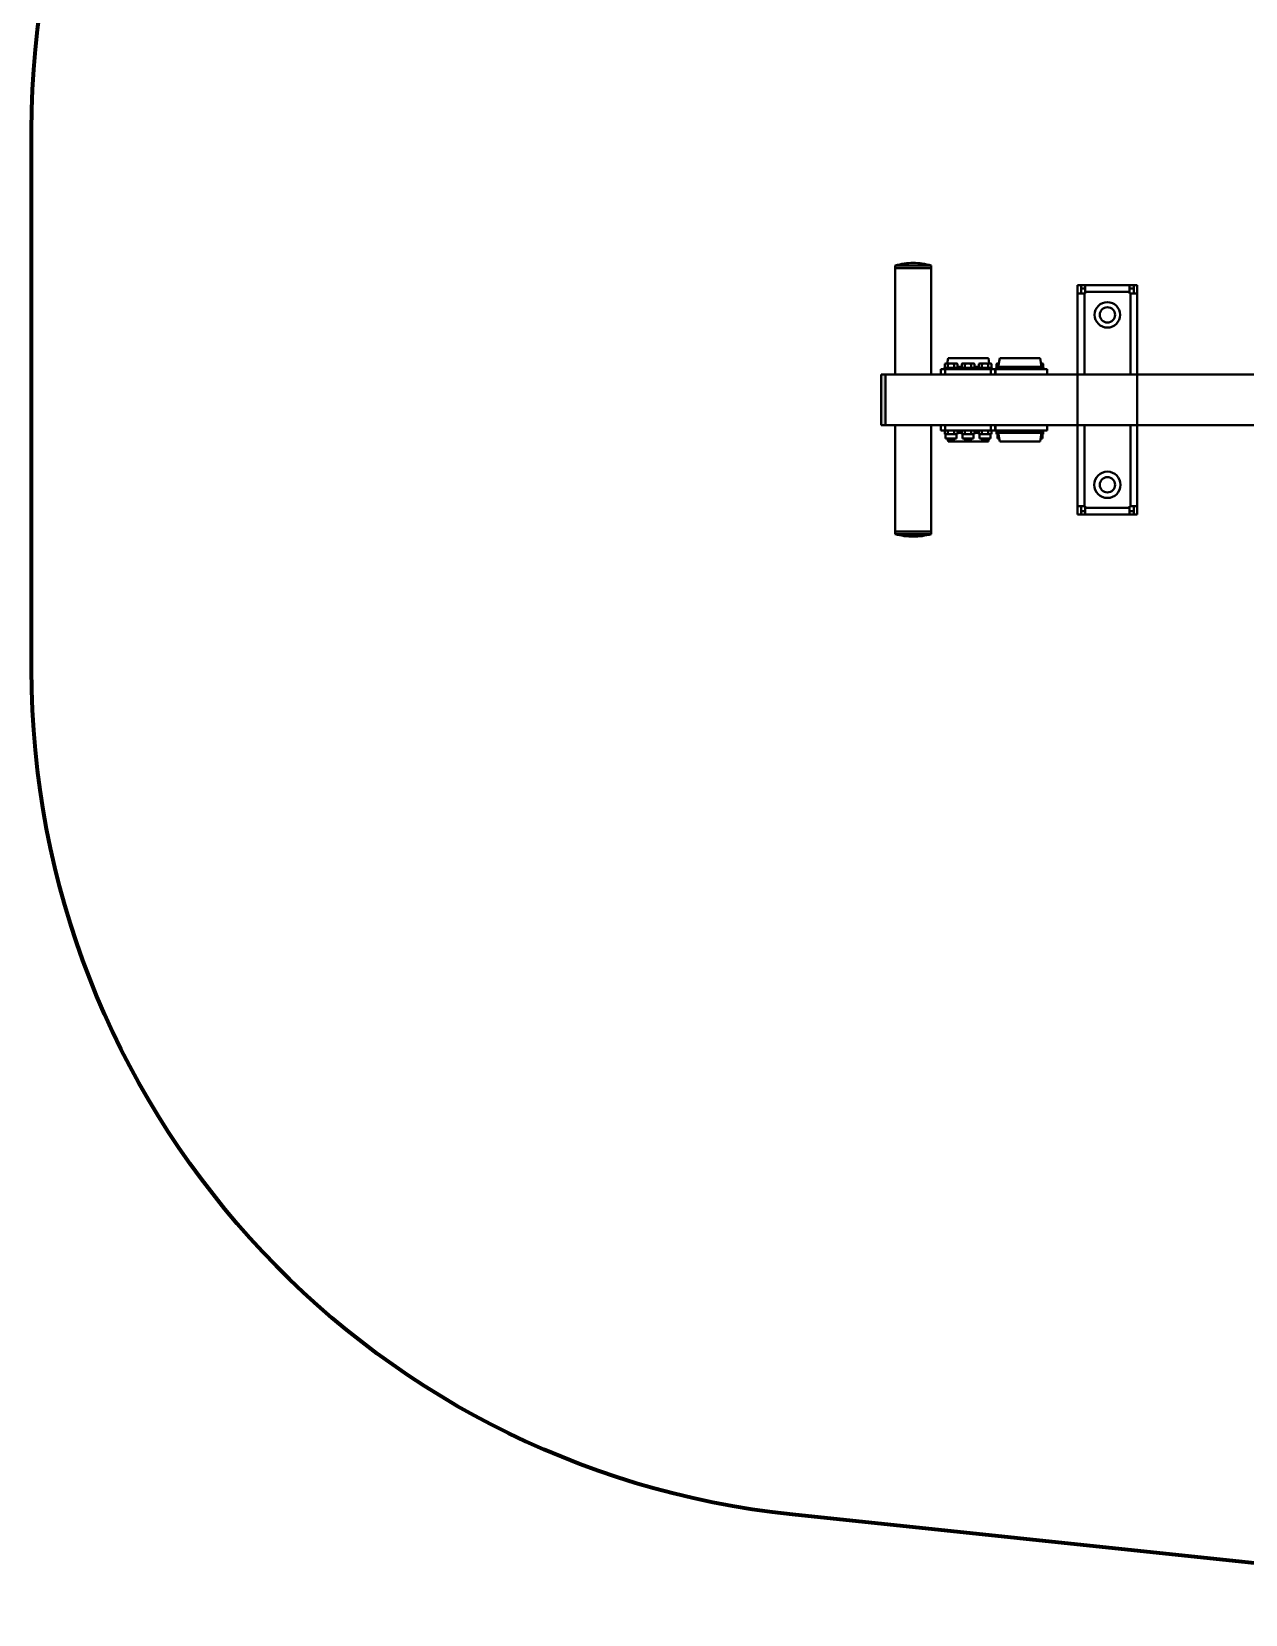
# Model space of a CAD drawing. Header units: millimetres. Extents: x 12256 to 15321, y 1839 to 5345.
# Drawn here: x 12256 to 13685, y 1839 to 3702 of the extents above; entities that cross this region are included whole.
import ezdxf

# ---------------------------------------------------------------- set-up
doc = ezdxf.new("R2010")
doc.units = ezdxf.units.MM
doc.layers.add('DiKom', color=7, linetype='Continuous')

msp = doc.modelspace()

# ---------------------------------------------------------------- hatches: boundary and pattern name
at = {"layer": 'DiKom', "linetype": 'Continuous', "lineweight": 40}
h = msp.add_hatch(color=7, dxfattribs=at)
h.paths.add_polyline_path([(13261.3, 3238.3), (13261.3, 3298.3), (13256.3, 3298.3), (13256.3, 3238.3)])
h.paths.add_polyline_path([(13272.8, 3423.3), (13315.1, 3423.3), (13315.1, 3426.3), (13272.8, 3426.3)])
h.paths.add_polyline_path([(13293.9, 3429.3), (13282.9, 3428.5), (13272.8, 3426.3), (13315.1, 3426.3), (13304.3, 3428.6)])
h.paths.add_polyline_path([(13315.1, 3113.3), (13272.8, 3113.3), (13272.8, 3110.3), (13315.1, 3110.3)])
h.paths.add_polyline_path([(13315.1, 3110.3), (13272.8, 3110.3), (13283.5, 3108.1), (13293.9, 3107.3), (13304.9, 3108.1)])

# ---------------------------------------------------------------- linework, layer by layer
at = {"layer": 'DiKom', "color": 7, "linetype": 'Continuous', "lineweight": 40}
for p, q in [((13272.8, 3426.3), (13272.8, 3298.3)), ((13272.8, 3426.3), (13315.1, 3426.3)), ((13315.1, 3423.3), (13272.8, 3423.3)), ((13315.1, 3426.3), (13315.1, 3298.3)), ((13487.4, 3403.3), (13557.4, 3403.3)), ((13487.4, 3403.3), (13487.4, 3298.3)), ((13487.4, 3393.3), (13496.4, 3393.3)), ((13491.4, 3403.3), (13491.4, 3393.3)), ((13496.4, 3399.3), (13491.4, 3399.3)), ((13495.4, 3393.3), (13495.4, 3298.3)), ((13496.4, 3393.3), (13496.4, 3403.3)), ((13496.4, 3395.3), (13548.4, 3395.3)), ((13548.4, 3403.3), (13548.4, 3393.3)), ((13553.4, 3399.3), (13548.4, 3399.3)), ((13548.4, 3393.3), (13557.4, 3393.3)), ((13549.4, 3393.3), (13549.4, 3298.3)), ((13553.4, 3393.3), (13553.4, 3403.3)), ((13557.4, 3403.3), (13557.4, 3298.3)), ((13334.9, 3317.3), (13333.8, 3311.2)), ((13382.3, 3317.3), (13334.9, 3317.3)), ((13382.3, 3317.3), (13383.4, 3311.2)), ((13395.7, 3317.3), (13393.9, 3307.3)), ((13443.1, 3317.3), (13395.7, 3317.3)), ((13443.1, 3317.3), (13444.9, 3307.3)), ((13256.3, 3298.3), (13256.3, 3238.3)), ((14026.3, 3298.3), (13256.3, 3298.3)), ((13261.3, 3298.3), (13261.3, 3238.3)), ((13261.3, 3238.3), (13261.3, 3298.3)), ((13451.4, 3304.3), (13326.3, 3304.3)), ((13326.3, 3304.3), (13326.3, 3298.3)), ((13330.4, 3304.3), (13330.4, 3305.9)), ((13330.4, 3305.9), (13346.4, 3305.9)), ((13330.9, 3310.5), (13332.3, 3311.2)), ((13330.9, 3305.9), (13330.9, 3310.5)), ((13330.9, 3310.5), (13330.9, 3310.5)), ((13331.3, 3304.3), (13331.3, 3298.3)), ((13344.6, 3311.2), (13332.3, 3311.2)), ((13334.7, 3305.9), (13334.7, 3310.5)), ((13342.2, 3305.9), (13342.2, 3310.5)), ((13345.9, 3310.5), (13344.6, 3311.2)), ((13345.9, 3305.9), (13345.9, 3310.5)), ((13345.9, 3310.5), (13345.9, 3310.5)), ((13350.9, 3307.3), (13345.9, 3307.3)), ((13346.4, 3304.3), (13346.4, 3305.9)), ((13350.4, 3304.3), (13350.4, 3305.9)), ((13350.4, 3305.9), (13366.4, 3305.9)), ((13350.9, 3310.5), (13352.2, 3311.2)), ((13350.9, 3305.9), (13350.9, 3310.5)), ((13350.9, 3310.5), (13350.9, 3310.5)), ((13364.5, 3311.2), (13352.2, 3311.2)), ((13354.6, 3305.9), (13354.6, 3310.5)), ((13362.1, 3305.9), (13362.1, 3310.5)), ((13365.9, 3310.5), (13364.5, 3311.2)), ((13365.9, 3305.9), (13365.9, 3310.5)), ((13365.9, 3310.5), (13365.9, 3310.5)), ((13370.9, 3307.3), (13365.9, 3307.3)), ((13366.4, 3304.3), (13366.4, 3305.9)), ((13370.4, 3304.3), (13370.4, 3305.9)), ((13370.4, 3305.9), (13386.4, 3305.9)), ((13370.9, 3310.5), (13372.3, 3311.2)), ((13370.9, 3305.9), (13370.9, 3310.5)), ((13370.9, 3310.5), (13370.9, 3310.5)), ((13384.6, 3311.2), (13372.3, 3311.2)), ((13374.7, 3305.9), (13374.7, 3310.5)), ((13382.2, 3305.9), (13382.2, 3310.5)), ((13385.9, 3310.5), (13384.6, 3311.2)), ((13385.3, 3304.3), (13385.3, 3298.3)), ((13385.9, 3305.9), (13385.9, 3310.5)), ((13385.9, 3310.5), (13385.9, 3310.5)), ((13386.4, 3304.3), (13386.4, 3305.9)), ((13390.3, 3304.3), (13390.3, 3298.3)), ((13390.6, 3304.3), (13390.6, 3298.3)), ((13391.4, 3304.3), (13391.4, 3305.9)), ((13391.4, 3305.9), (13393.9, 3305.9)), ((13391.9, 3310.5), (13393.2, 3311.2)), ((13391.9, 3305.9), (13391.9, 3310.5)), ((13394.6, 3311.2), (13393.2, 3311.2)), ((13444.9, 3307.3), (13393.9, 3307.3)), ((13393.9, 3307.3), (13393.9, 3304.3)), ((13445.6, 3311.2), (13444.2, 3311.2)), ((13444.9, 3307.3), (13444.9, 3304.3)), ((13444.9, 3305.9), (13447.4, 3305.9)), ((13446.9, 3310.5), (13445.6, 3311.2)), ((13446.9, 3305.9), (13446.9, 3310.5)), ((13447.4, 3304.3), (13447.4, 3305.9)), ((13451.4, 3298.3), (13451.4, 3304.3)), ((13487.4, 3298.3), (13487.4, 3238.3)), ((13557.4, 3298.3), (13557.4, 3238.3)), ((14026.3, 3238.3), (13256.3, 3238.3)), ((13272.8, 3110.3), (13272.8, 3238.3)), ((13315.1, 3110.3), (13315.1, 3238.3)), ((13326.3, 3232.3), (13326.3, 3238.3)), ((13326.3, 3232.3), (13451.4, 3232.3)), ((13330.9, 3232.3), (13330.9, 3227.9)), ((13345.9, 3227.9), (13330.9, 3227.9)), ((13331.3, 3232.3), (13331.3, 3238.3)), ((13331.9, 3222.8), (13331.9, 3227.9)), ((13331.9, 3222.8), (13344.9, 3222.8)), ((13334.9, 3219.3), (13334.2, 3222.8)), ((13334.4, 3222.8), (13334.4, 3222.2)), ((13334.4, 3222.2), (13335.7, 3220.9)), ((13342.4, 3222.2), (13334.4, 3222.2)), ((13334.7, 3232.3), (13334.7, 3227.9)), ((13335.7, 3220.9), (13335.7, 3222.8)), ((13341.2, 3220.9), (13341.2, 3222.8)), ((13342.4, 3222.2), (13341.2, 3220.9)), ((13342.2, 3232.3), (13342.2, 3227.9)), ((13342.4, 3222.8), (13342.4, 3222.2)), ((13344.9, 3222.8), (13344.9, 3227.9)), ((13345.9, 3232.3), (13345.9, 3227.9)), ((13345.9, 3229.3), (13350.9, 3229.3)), ((13350.9, 3232.3), (13350.9, 3227.9)), ((13365.9, 3227.9), (13350.9, 3227.9)), ((13351.9, 3222.8), (13351.9, 3227.9)), ((13351.9, 3222.8), (13364.9, 3222.8)), ((13354.4, 3222.8), (13354.4, 3222.2)), ((13354.4, 3222.2), (13355.6, 3220.9)), ((13362.4, 3222.2), (13354.4, 3222.2)), ((13354.6, 3232.3), (13354.6, 3227.9)), ((13355.6, 3220.9), (13355.6, 3222.8)), ((13361.1, 3220.9), (13361.1, 3222.8)), ((13362.4, 3222.2), (13361.1, 3220.9)), ((13362.1, 3232.3), (13362.1, 3227.9)), ((13362.4, 3222.8), (13362.4, 3222.2)), ((13364.9, 3222.8), (13364.9, 3227.9)), ((13365.9, 3232.3), (13365.9, 3227.9)), ((13365.9, 3229.3), (13370.9, 3229.3)), ((13370.9, 3232.3), (13370.9, 3227.9)), ((13385.9, 3227.9), (13370.9, 3227.9)), ((13371.9, 3222.8), (13371.9, 3227.9)), ((13371.9, 3222.8), (13384.9, 3222.8)), ((13374.4, 3222.8), (13374.4, 3222.2)), ((13374.4, 3222.2), (13375.7, 3220.9)), ((13382.4, 3222.2), (13374.4, 3222.2)), ((13374.7, 3232.3), (13374.7, 3227.9)), ((13375.7, 3220.9), (13375.7, 3222.8)), ((13381.2, 3220.9), (13381.2, 3222.8)), ((13382.4, 3222.2), (13381.2, 3220.9)), ((13382.2, 3232.3), (13382.2, 3227.9)), ((13382.3, 3219.3), (13383, 3222.8)), ((13382.4, 3222.8), (13382.4, 3222.2)), ((13384.9, 3222.8), (13384.9, 3227.9)), ((13385.3, 3232.3), (13385.3, 3238.3)), ((13385.9, 3232.3), (13385.9, 3227.9)), ((13390.3, 3232.3), (13390.3, 3238.3)), ((13390.6, 3232.3), (13390.6, 3238.3)), ((13391.9, 3232.3), (13391.9, 3227.9)), ((13394.2, 3227.9), (13391.9, 3227.9)), ((13392.9, 3222.8), (13392.9, 3227.9)), ((13392.9, 3222.8), (13395.1, 3222.8)), ((13393.9, 3229.3), (13393.9, 3232.3)), ((13395.7, 3219.3), (13393.9, 3229.3)), ((13393.9, 3229.3), (13444.9, 3229.3)), ((13443.1, 3219.3), (13444.9, 3229.3)), ((13443.8, 3222.8), (13445.9, 3222.8)), ((13446.9, 3227.9), (13444.7, 3227.9)), ((13444.9, 3229.3), (13444.9, 3232.3)), ((13445.9, 3222.8), (13445.9, 3227.9)), ((13446.9, 3232.3), (13446.9, 3227.9)), ((13451.4, 3238.3), (13451.4, 3232.3)), ((13487.4, 3238.3), (13487.4, 3133.3)), ((13495.4, 3143.3), (13495.4, 3238.3)), ((13549.4, 3143.3), (13549.4, 3238.3)), ((13557.4, 3238.3), (13557.4, 3133.3)), ((13334.9, 3219.3), (13382.3, 3219.3)), ((13341.2, 3220.9), (13335.7, 3220.9)), ((13361.1, 3220.9), (13355.6, 3220.9)), ((13381.2, 3220.9), (13375.7, 3220.9)), ((13395.7, 3219.3), (13443.1, 3219.3)), ((13496.4, 3143.3), (13487.4, 3143.3)), ((13557.4, 3133.3), (13487.4, 3133.3)), ((13491.4, 3143.3), (13491.4, 3133.3)), ((13491.4, 3137.3), (13496.4, 3137.3)), ((13496.4, 3133.3), (13496.4, 3143.3)), ((13496.4, 3141.3), (13548.4, 3141.3)), ((13557.4, 3143.3), (13548.4, 3143.3)), ((13548.4, 3143.3), (13548.4, 3133.3)), ((13548.4, 3137.3), (13553.4, 3137.3)), ((13553.4, 3133.3), (13553.4, 3143.3)), ((13315.1, 3113.3), (13272.8, 3113.3)), ((13272.8, 3113.3), (13315.1, 3113.3)), ((13315.1, 3110.3), (13272.8, 3110.3))]:
    msp.add_line(p, q, dxfattribs=at)
at = {"layer": 'DiKom', "color": 3, "lineweight": 200}
msp.add_lwpolyline([(12256.3, 2951), (12256.3, 3585.7, -0.383869), (13151.8, 4580.2), (14216.8, 4692.1, -0.445223), (15321.3, 3697.6), (15321.3, 2839.1, -0.445223), (14216.8, 1844.6), (13151.8, 1956.5, -0.383869)], format="xyb", close=True, dxfattribs=at)
at = {"layer": 'DiKom', "color": 7, "linetype": 'Continuous', "lineweight": 40}
for centre, radius in [((13522.4, 3368.3), 15), ((13522.4, 3368.3), 9), ((13522.4, 3168.3), 15.5), ((13522.4, 3168.3), 9)]:
    msp.add_circle(centre, radius, dxfattribs=at)
for centre, start, end in [((13293.9, 3353.3), 90, 106.1464), ((13293.9, 3353.3), 73.8536, 90), ((13293.9, 3183.4), 253.8536, 270), ((13293.9, 3183.4), 270, 286.1464)]:
    msp.add_arc(centre, 76.1, start, end, dxfattribs=at)
for points, knots in [([(13334.7, 3310.5), (13334.4, 3310.6), (13334.1, 3310.8), (13333.7, 3310.9), (13333.5, 3311), (13333.2, 3311), (13333, 3311.1), (13332.8, 3311.1), (13332.5, 3311), (13332.2, 3311), (13331.9, 3310.9), (13331.5, 3310.8), (13331.1, 3310.6), (13330.9, 3310.5)], [0, 0, 0, 0, 2.757796, 3.597749, 4.649851, 5.507707, 6.37628, 7.207444, 7.985851, 9.11007, 10.215271, 11.642519, 14, 14, 14, 14]), ([(13342.2, 3310.5), (13341.9, 3310.6), (13341.5, 3310.7), (13340.8, 3310.8), (13340.3, 3310.9), (13339.7, 3311), (13339.2, 3311), (13338.8, 3311.1), (13338.3, 3311.1), (13337.9, 3311), (13337.4, 3311), (13336.8, 3310.9), (13335.9, 3310.8), (13335.1, 3310.6), (13334.7, 3310.5)], [0, 0, 0, 0, 1.792921, 2.606895, 3.844333, 4.968544, 5.885196, 6.813299, 7.701429, 8.533187, 9.335775, 10.524184, 12.063388, 15, 15, 15, 15]), ([(13345.9, 3310.5), (13345.7, 3310.6), (13345.4, 3310.8), (13345, 3310.9), (13344.7, 3311), (13344.5, 3311), (13344.2, 3311.1), (13344, 3311.1), (13343.8, 3311), (13343.5, 3311), (13343.2, 3310.9), (13342.7, 3310.8), (13342.4, 3310.6), (13342.2, 3310.5)], [0, 0, 0, 0, 2.750356, 3.588044, 4.637308, 5.492849, 6.359079, 7.188001, 7.964308, 9.085494, 10.187714, 11.611112, 14, 14, 14, 14]), ([(13354.6, 3310.5), (13354.4, 3310.6), (13354, 3310.8), (13353.6, 3310.9), (13353.4, 3311), (13353.1, 3311), (13352.9, 3311.1), (13352.7, 3311.1), (13352.4, 3311), (13352.2, 3311), (13351.8, 3310.9), (13351.4, 3310.8), (13351.1, 3310.6), (13350.9, 3310.5)], [0, 0, 0, 0, 2.757796, 3.597749, 4.649851, 5.507707, 6.37628, 7.207444, 7.985851, 9.11007, 10.215271, 11.642519, 14, 14, 14, 14]), ([(13362.1, 3310.5), (13361.8, 3310.6), (13361.4, 3310.7), (13360.8, 3310.8), (13360.2, 3310.9), (13359.7, 3311), (13359.2, 3311), (13358.7, 3311.1), (13358.3, 3311.1), (13357.8, 3311), (13357.4, 3311), (13356.8, 3310.9), (13355.8, 3310.8), (13355.1, 3310.6), (13354.6, 3310.5)], [0, 0, 0, 0, 1.792921, 2.606895, 3.844333, 4.968544, 5.885196, 6.813299, 7.701429, 8.533187, 9.335775, 10.524184, 12.063388, 15, 15, 15, 15]), ([(13365.9, 3310.5), (13365.6, 3310.6), (13365.3, 3310.8), (13364.9, 3310.9), (13364.7, 3311), (13364.4, 3311), (13364.2, 3311.1), (13363.9, 3311.1), (13363.7, 3311), (13363.4, 3311), (13363.1, 3310.9), (13362.7, 3310.8), (13362.3, 3310.6), (13362.1, 3310.5)], [0, 0, 0, 0, 2.750356, 3.588044, 4.637308, 5.492849, 6.359079, 7.188001, 7.964308, 9.085494, 10.187714, 11.611112, 14, 14, 14, 14]), ([(13374.7, 3310.5), (13374.4, 3310.6), (13374.1, 3310.8), (13373.7, 3310.9), (13373.5, 3311), (13373.2, 3311), (13373, 3311.1), (13372.8, 3311.1), (13372.5, 3311), (13372.2, 3311), (13371.9, 3310.9), (13371.5, 3310.8), (13371.1, 3310.6), (13370.9, 3310.5)], [0, 0, 0, 0, 2.757796, 3.597749, 4.649851, 5.507707, 6.37628, 7.207444, 7.985851, 9.11007, 10.215271, 11.642519, 14, 14, 14, 14]), ([(13382.2, 3310.5), (13381.9, 3310.6), (13381.5, 3310.7), (13380.8, 3310.8), (13380.3, 3310.9), (13379.7, 3311), (13379.2, 3311), (13378.8, 3311.1), (13378.3, 3311.1), (13377.9, 3311), (13377.4, 3311), (13376.8, 3310.9), (13375.9, 3310.8), (13375.1, 3310.6), (13374.7, 3310.5)], [0, 0, 0, 0, 1.792921, 2.606895, 3.844333, 4.968544, 5.885196, 6.813299, 7.701429, 8.533187, 9.335775, 10.524184, 12.063388, 15, 15, 15, 15]), ([(13385.9, 3310.5), (13385.7, 3310.6), (13385.4, 3310.8), (13385, 3310.9), (13384.7, 3311), (13384.5, 3311), (13384.2, 3311.1), (13384, 3311.1), (13383.8, 3311), (13383.5, 3311), (13383.2, 3310.9), (13382.7, 3310.8), (13382.4, 3310.6), (13382.2, 3310.5)], [0, 0, 0, 0, 2.750356, 3.588044, 4.637308, 5.492849, 6.359079, 7.188001, 7.964308, 9.085494, 10.187714, 11.611112, 14, 14, 14, 14]), ([(13394.5, 3311), (13394.4, 3311), (13394.2, 3311), (13394, 3311.1), (13393.7, 3311.1), (13393.5, 3311), (13393.2, 3311), (13392.9, 3310.9), (13392.4, 3310.8), (13392.1, 3310.6), (13391.9, 3310.5)], [0, 0, 0, 0, 1.471947, 2.442129, 3.370526, 4.239994, 5.495728, 6.73022, 8.324433, 11, 11, 11, 11]), ([(13446.9, 3310.5), (13446.7, 3310.6), (13446.4, 3310.8), (13445.9, 3310.9), (13445.7, 3311), (13445.4, 3311), (13445.2, 3311.1), (13445, 3311.1), (13444.7, 3311), (13444.5, 3311), (13444.3, 3311), (13444.3, 3311)], [0, 0, 0, 0, 3.360451, 4.383957, 5.665973, 6.711294, 7.769675, 8.782471, 9.730982, 11.100873, 12, 12, 12, 12])]:
    msp.add_open_spline(points, degree=3, knots=knots, dxfattribs=at)

doc.saveas('drawing.dxf')
